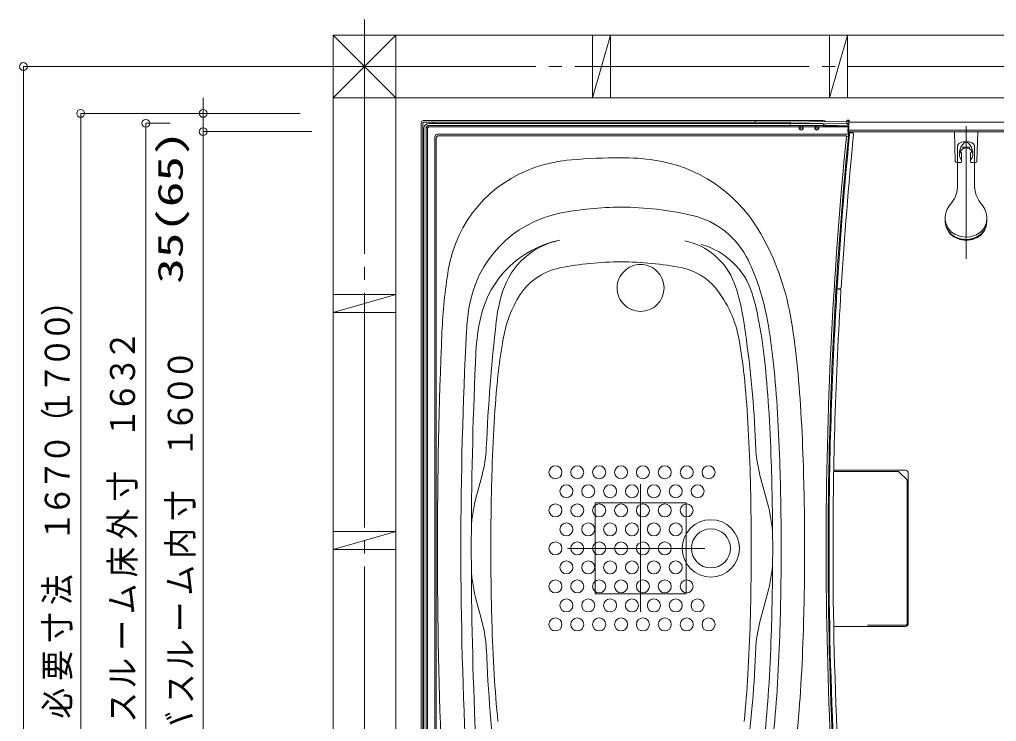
# Model space of a CAD drawing. Units: millimetres on the paper. Extents: x -305 to 305, y -152 to 152.
# Drawn here: x -185 to -110, y 39.8 to 93.7 of the extents above; entities that cross this region are included whole.
import ezdxf
from ezdxf.enums import TextEntityAlignment as Align

# ---------------------------------------------------------------- set-up
doc = ezdxf.new("R2010")
doc.units = ezdxf.units.MM
doc.linetypes.add('LONG_CHAIN', pattern=[21, 18, -1, 1, -1])
doc.linetypes.add('LONG_DOUBLE_CHAIN', pattern=[21.8, 18, -1, 0.6, -0.6, 0.6, -1])
doc.layers.add('0-0_0', color=7, linetype='Continuous', lineweight=9)
doc.layers.add('0-1_VIEW0001', color=7, linetype='Continuous', lineweight=9)
doc.styles.add('ＭＳ ゴシック', font='')
doc.styles.get('ＭＳ ゴシック').set_extended_font_data('MS Gothic')

# ---------------------------------------------------------------- blocks, each defined once
blk = doc.blocks.new('_ORIGIN')
at = {"layer": '0-0_0'}
blk.add_line((0, 0), (-1, 0), dxfattribs=at)
blk.add_circle((0, 0), 0.5, dxfattribs=at)

msp = doc.modelspace()

# ---------------------------------------------------------------- linework, layer by layer
at = {"layer": '0-1_VIEW0001', "linetype": 'LONG_CHAIN'}
for p, q in [((-158.518, 93.714), (-158.518, 13.561)), ((-163.373, 90.105), (-65.431, 90.105)), ((-112.318, 85.523), (-112.318, 75.33)), ((-137.318, 58.039), (-137.318, 48.233)), ((-132.393, 53.103), (-142.936, 53.103))]:
    msp.add_line(p, q, dxfattribs=at)
at = {"layer": '0-1_VIEW0001'}
for p, q in [((-156.118, 92.506), (-160.919, 87.705)), ((-160.918, 92.505), (-156.118, 87.704)), ((-160.918, 92.505), (-65.118, 92.504)), ((-160.918, 92.505), (-160.918, 14.905)), ((-156.118, 92.506), (-156.118, 14.905)), ((-141.018, 87.705), (-139.618, 92.505)), ((-141.018, 92.504), (-141.018, 87.704)), ((-139.618, 92.504), (-139.618, 87.704)), ((-122.818, 87.705), (-121.418, 92.505)), ((-122.818, 92.504), (-122.818, 87.704)), ((-121.418, 92.504), (-121.418, 87.704)), ((-163.158, 90.105), (-184.717, 90.105)), ((-184.717, 17.905), (-184.717, 89.505)), ((-170.917, 87.105), (-170.917, 87.705)), ((-160.919, 87.705), (-65.118, 87.704)), ((-163.458, 86.505), (-180.317, 86.505)), ((-177.778, 86.505), (-170.917, 86.505)), ((-170.917, 85.105), (-170.917, 86.505)), ((-180.317, 20.305), (-180.317, 85.905)), ((-173.458, 85.745), (-175.317, 85.745)), ((-154.166, 85.783), (-154.166, 53.103)), ((-154.038, 85.783), (-154.038, 53.103)), ((-128.518, 85.951), (-153.998, 85.951)), ((-128.598, 85.823), (-153.998, 85.823)), ((-153.558, 85.743), (-123.338, 85.743)), ((-153.558, 85.583), (-123.258, 85.583)), ((-153.543, 85.569), (-123.272, 85.569)), ((-153.318, 85.743), (-153.318, 85.823)), ((-125.838, 85.823), (-153.318, 85.823)), ((-153.198, 85.743), (-153.198, 85.823)), ((-128.518, 85.951), (-123.297, 85.951)), ((-128.518, 85.951), (-128.518, 85.903)), ((-128.518, 85.951), (-128.517, 85.902)), ((-128.47, 85.824), (-128.493, 85.846)), ((-121.318, 85.903), (-125.838, 85.824)), ((-125.838, 85.824), (-125.838, 85.666)), ((-123.272, 85.569), (-123.258, 85.583)), ((-123.272, 85.569), (-123.272, 85.563)), ((-123.258, 85.663), (-123.258, 85.583)), ((-123.181, 85.922), (-123.18, 85.871)), ((-123.178, 85.711), (-121.398, 85.741)), ((-123.178, 85.583), (-123.178, 85.711)), ((-123.178, 85.583), (-121.476, 85.612)), ((-123.178, 85.564), (-123.178, 85.583)), ((-123.135, 85.563), (-123.178, 85.562)), ((-123.135, 85.563), (-123.049, 85.564)), ((-123.049, 85.564), (-121.396, 85.592)), ((-121.478, 85.9), (-121.318, 85.903)), ((-121.478, 85.9), (-121.478, 85.739)), ((-121.472, 85.901), (-121.471, 85.944)), ((-121.431, 85.983), (-121.302, 85.983)), ((-121.398, 85.741), (-121.398, 85.679)), ((-121.318, 85.722), (-121.398, 85.728)), ((-121.318, 85.903), (-121.318, 85.742)), ((-71.318, 85.823), (-121.318, 85.823)), ((-121.318, 85.673), (-121.318, 85.742)), ((-121.318, 85.594), (-121.318, 85.673)), ((-121.318, 85.278), (-121.318, 85.594)), ((-121.305, 85.823), (-121.302, 85.983)), ((-175.317, 21.065), (-175.317, 85.145)), ((-162.558, 85.105), (-170.917, 85.105)), ((-170.917, 85.105), (-170.917, 73.286)), ((-153.958, 85.103), (-154.038, 85.103)), ((-154.038, 85.103), (-154.038, 21.103)), ((-153.958, 84.983), (-154.038, 84.983)), ((-153.958, 85.343), (-153.958, 53.103)), ((-153.798, 85.343), (-153.798, 53.103)), ((-153.783, 85.329), (-153.783, 53.103)), ((-153.678, 85.343), (-153.678, 53.103)), ((-153.558, 85.463), (-125.116, 85.463)), ((-152.918, 84.903), (-121.452, 84.903)), ((-152.81, 84.796), (-121.587, 84.796)), ((-124.839, 85.463), (-123.916, 85.463)), ((-123.639, 85.463), (-121.372, 85.463)), ((-123.212, 85.503), (-121.371, 85.503)), ((-121.499, 84.796), (-121.358, 84.702)), ((-121.076, 85.013), (-121.384, 85.016)), ((-121.372, 85.463), (-121.372, 84.983)), ((-121.371, 85.503), (-121.371, 85.463)), ((-71.338, 85.103), (-121.358, 85.103)), ((-121.318, 85.222), (-121.318, 85.278)), ((-71.438, 85.223), (-121.318, 85.223)), ((-121.318, 85.103), (-71.437, 85.103)), ((-113.218, 85.103), (-112.318, 85.103)), ((-113.144, 82.841), (-113.218, 85.103)), ((-170.917, 21.705), (-170.917, 84.505)), ((-170.917, 84.505), (-170.917, 83.905)), ((-153.118, 84.703), (-153.118, 53.103)), ((-153.01, 84.596), (-153.01, 53.103)), ((-112.978, 84.046), (-112.978, 80.811)), ((-111.658, 80.811), (-111.658, 84.042)), ((-112.668, 83.445), (-112.668, 82.804)), ((-112.578, 83.921), (-112.318, 83.921)), ((-112.578, 83.921), (-112.578, 83.775)), ((-112.578, 83.921), (-112.578, 83.851)), ((-112.578, 83.921), (-112.058, 83.921)), ((-112.058, 83.921), (-112.318, 83.921)), ((-112.058, 83.921), (-112.058, 83.775)), ((-112.058, 83.921), (-112.058, 83.851)), ((-111.968, 83.445), (-111.968, 82.804)), ((-113.024, 82.724), (-112.748, 82.724)), ((-111.888, 82.724), (-111.611, 82.724)), ((-113.918, 78.4), (-113.918, 78.215)), ((-110.718, 78.215), (-110.718, 78.4)), ((-122.045, 73.016), (-122.352, 73.019)), ((-122.029, 73.031), (-122.337, 73.028)), ((-160.918, 72.605), (-156.118, 72.605)), ((-156.117, 72.605), (-160.917, 71.205)), ((-160.918, 71.205), (-156.118, 71.205)), ((-149.486, 58.735), (-149.985, 56.844)), ((-128.149, 58.735), (-127.503, 56.285)), ((-119.898, 59.01), (-122.483, 59.01)), ((-122.481, 59.103), (-116.998, 59.103)), ((-119.898, 59.01), (-117.575, 59.01)), ((-116.758, 58.863), (-116.758, 53.103)), ((-116.831, 58.266), (-116.831, 53.103)), ((-127.652, 56.849), (-127.648, 56.835)), ((-160.918, 54.405), (-156.118, 54.405)), ((-156.117, 54.405), (-160.917, 53.005)), ((-160.918, 53.005), (-156.118, 53.005)), ((-154.166, 20.423), (-154.166, 53.103)), ((-154.038, 20.423), (-154.038, 53.103)), ((-153.958, 20.863), (-153.958, 53.103)), ((-153.798, 20.863), (-153.798, 53.103)), ((-153.783, 20.878), (-153.783, 53.103)), ((-153.678, 20.863), (-153.678, 53.103)), ((-153.118, 21.503), (-153.118, 53.103)), ((-153.01, 21.61), (-153.01, 53.103)), ((-116.831, 47.357), (-116.831, 53.103)), ((-116.758, 47.343), (-116.758, 53.103)), ((-128.149, 47.472), (-127.503, 49.922)), ((-149.485, 47.445), (-149.985, 49.341)), ((-122.481, 47.103), (-116.998, 47.103)), ((-119.898, 47.197), (-116.991, 47.197))]:
    msp.add_line(p, q, dxfattribs=at)
at = {"layer": '0-1_VIEW0001', "color": 4}
msp.add_line((-116.878, 58.379), (-117.462, 58.963), dxfattribs=at)
at = {"layer": '0-1_VIEW0001', "linetype": 'LONG_DOUBLE_CHAIN'}
for p, q in [((-140.818, 56.603), (-140.818, 49.603)), ((-133.818, 56.603), (-140.818, 56.603)), ((-133.818, 56.603), (-133.818, 49.603)), ((-133.818, 49.603), (-140.818, 49.603))]:
    msp.add_line(p, q, dxfattribs=at)
at = {"layer": '0-1_VIEW0001'}
for points in [[(-121.371, 85.503), (-121.358, 85.476), (-121.358, 84.702)], [(-111.491, 82.841), (-111.418, 85.103), (-112.318, 85.103)], [(-112.978, 84.046), (-112.865, 84.182), (-112.675, 84.287), (-112.523, 84.328), (-112.319, 84.347), (-112.087, 84.323), (-111.867, 84.244), (-111.752, 84.165), (-111.658, 84.042)], [(-112.842, 83.509), (-112.832, 83.548), (-112.793, 83.686), (-112.725, 83.901), (-112.622, 84.054), (-112.577, 84.121)], [(-112.058, 84.121), (-112.141, 84.221), (-112.244, 84.295), (-112.318, 84.312), (-112.392, 84.295), (-112.462, 84.25), (-112.577, 84.121)], [(-111.793, 83.509), (-111.804, 83.548), (-111.842, 83.686), (-111.91, 83.901), (-112.013, 84.054), (-112.058, 84.121)], [(-110.718, 78.4), (-110.777, 78.021), (-110.97, 77.645), (-111.172, 77.423), (-111.512, 77.191), (-112.026, 77.024), (-112.318, 77), (-112.751, 77.053), (-113.18, 77.221), (-113.434, 77.397), (-113.7, 77.695), (-113.891, 78.145), (-113.918, 78.4)], [(-110.718, 78.215), (-110.777, 77.837), (-110.97, 77.461), (-111.172, 77.239), (-111.512, 77.007), (-112.026, 76.839), (-112.318, 76.816), (-112.751, 76.868), (-113.18, 77.037), (-113.434, 77.213), (-113.7, 77.511), (-113.891, 77.961), (-113.918, 78.215)], [(-110.718, 78.196), (-110.777, 77.817), (-110.97, 77.442), (-111.172, 77.219), (-111.512, 76.987), (-112.026, 76.82), (-112.318, 76.797), (-112.751, 76.849), (-113.18, 77.018), (-113.434, 77.194), (-113.7, 77.491), (-113.891, 77.941), (-113.918, 78.196)], [(-110.776, 77.823), (-110.938, 77.461), (-111.222, 77.142), (-111.465, 76.975), (-111.827, 76.825), (-112.318, 76.757), (-112.8, 76.823), (-113.269, 77.035), (-113.532, 77.252), (-113.779, 77.606), (-113.86, 77.823)]]:
    msp.add_lwpolyline(points, dxfattribs=at)
at = {"layer": '0-1_VIEW0001', "color": 4}
msp.add_lwpolyline([(-116.878, 58.379), (-116.857, 58.354), (-116.847, 58.335), (-116.835, 58.299), (-116.831, 58.266)], dxfattribs=at)
at = {"layer": '0-1_VIEW0001'}
for centre, radius in [((-124.978, 85.383), 0.16), ((-123.778, 85.383), 0.16), ((-124.978, 85.383), 0.09), ((-123.778, 85.383), 0.09), ((-143.858, 58.943), 0.5), ((-142.178, 58.943), 0.5), ((-140.498, 58.943), 0.5), ((-138.818, 58.943), 0.5), ((-137.138, 58.943), 0.5), ((-135.458, 58.943), 0.5), ((-133.777, 58.943), 0.5), ((-132.097, 58.943), 0.5), ((-143.018, 57.483), 0.5), ((-141.338, 57.483), 0.5), ((-139.658, 57.483), 0.5), ((-137.978, 57.483), 0.5), ((-136.298, 57.483), 0.5), ((-134.618, 57.483), 0.5), ((-132.937, 57.483), 0.5), ((-143.858, 56.023), 0.5), ((-142.178, 56.023), 0.5), ((-140.498, 56.023), 0.5), ((-138.818, 56.023), 0.5), ((-137.138, 56.023), 0.5), ((-135.458, 56.023), 0.5), ((-133.778, 56.023), 0.5), ((-143.018, 54.563), 0.5), ((-141.338, 54.563), 0.5), ((-139.658, 54.563), 0.5), ((-137.978, 54.563), 0.5), ((-136.298, 54.563), 0.5), ((-134.618, 54.563), 0.5), ((-131.918, 53.103), 2.2), ((-131.918, 53.103), 1.5), ((-143.858, 53.103), 0.5), ((-142.178, 53.103), 0.5), ((-140.498, 53.103), 0.5), ((-138.818, 53.103), 0.5), ((-137.138, 53.103), 0.5), ((-135.458, 53.103), 0.5), ((-143.018, 51.643), 0.5), ((-141.338, 51.643), 0.5), ((-139.658, 51.643), 0.5), ((-137.978, 51.643), 0.5), ((-136.298, 51.643), 0.5), ((-134.618, 51.643), 0.5), ((-143.858, 50.183), 0.5), ((-142.178, 50.183), 0.5), ((-140.498, 50.183), 0.5), ((-138.818, 50.183), 0.5), ((-137.138, 50.183), 0.5), ((-135.458, 50.183), 0.5), ((-133.778, 50.183), 0.5), ((-143.018, 48.723), 0.5), ((-141.338, 48.723), 0.5), ((-139.658, 48.723), 0.5), ((-137.978, 48.723), 0.5), ((-136.298, 48.723), 0.5), ((-134.618, 48.723), 0.5), ((-134.618, 48.723), 0.5), ((-132.938, 48.723), 0.5), ((-143.858, 47.263), 0.5), ((-142.178, 47.263), 0.5), ((-140.498, 47.263), 0.5), ((-138.818, 47.263), 0.5), ((-137.138, 47.263), 0.5), ((-135.458, 47.263), 0.5), ((-133.777, 47.263), 0.5), ((-132.097, 47.263), 0.5)]:
    msp.add_circle(centre, radius, dxfattribs=at)
at = {"layer": '0-1_VIEW0001', "linetype": 'LONG_DOUBLE_CHAIN'}
msp.add_circle((-137.318, 73.103), 1.8, dxfattribs=at)
at = {"layer": '0-1_VIEW0001'}
for centre, radius, start, end in [((-153.998, 85.783), 0.168, 90, 180.00001), ((-153.998, 85.783), 0.04, 90, 180.00001), ((-153.558, 85.343), 0.4, 90, 180), ((-153.558, 85.343), 0.24, 90, 180.00001), ((-153.543, 85.329), 0.24, 90, 180.00001), ((-128.598, 85.903), 0.08, 270, 0), ((-128.437, 85.903), 0.08, 181.01715, 270), ((-123.338, 85.663), 0.08, 0, 90), ((-123.297, 85.703), 0.248, 42.85141, 90), ((-123.212, 85.563), 0.06, 180, 270), ((-121.478, 85.692), 0.08, 270.96524, 0), ((-121.478, 85.679), 0.08, 270.96524, 0), ((-121.431, 85.943), 0.04, 90, 179), ((-121.398, 85.672), 0.08, 270.96524, 0), ((-153.558, 85.343), 0.12, 90, 180.00001), ((-152.918, 84.703), 0.2, 90, 180), ((-152.81, 84.596), 0.2, 90, 180), ((197.882, 53.103), 320.727, 174.31329, 176.41812), ((197.882, 53.103), 320.42, 174.30831, 176.4142), ((-121.587, 84.716), 0.08, 354.34874, 90), ((-121.452, 84.983), 0.08, 270, 0), ((-121.438, 85.393), 0.12, 270.91362, 0), ((-121.438, 85.34), 0.12, 270.91362, 0), ((-121.438, 85.221), 0.12, 271, 0), ((-121.386, 84.896), 0.12, 354.31329, 89.5), ((-121.077, 84.893), 0.12, 354.30831, 89.5), ((197.882, 53.103), 320.95, 174.34874, 180), ((197.882, 53.103), 320.8, 174.34726, 180), ((-112.318, 83.327), 0.518, 120.12781, 227.49336), ((-112.318, 83.681), 0.422, 186.69219, 213.9645), ((-112.538, 83.851), 0.04, 179.99901, 293.66901), ((-112.318, 83.349), 0.508, 66.33, 113.668), ((-112.098, 83.851), 0.04, 246.33, 359.99899), ((-112.318, 83.327), 0.518, 312.50664, 59.8722), ((-112.318, 83.681), 0.422, 326.0355, 353.30781), ((-141.581, 70.984), 12, 94.95444, 108.46728), ((-138.818, 39.103), 44, 89.99999, 94.95444), ((-138.818, 65.503), 17.6, 81.67971, 90), ((-137.891, 71.836), 11.2, 31.16034, 81.67971), ((-113.024, 82.844), 0.12, 181.85924, 263.59563), ((-112.748, 82.804), 0.08, 270, 0), ((-111.888, 82.804), 0.08, 179.99999, 270), ((-111.611, 82.844), 0.12, 276.40458, 358.14077), ((-142.215, 72.881), 10, 108.46728, 170.71873), ((-114.984, 80.891), 2, 317.34318, 357.6964), ((-109.651, 80.891), 2, 182.30366, 222.65686), ((-112.218, 78.435), 1.7, 139.64678, 181.19028), ((-112.417, 78.435), 1.7, 358.80972, 40.3532), ((-141.803, 70.207), 8.8, 101.32804, 171.15395), ((-138.818, 55.303), 24, 90.00001, 101.32804), ((-138.818, 55.303), 24, 76.84989, 89.99999), ((-134.813, 72.442), 6.4, 25.55599, 76.84989), ((-144.737, 67.696), 19.2, 11.00864, 31.16034), ((-141.99, 69.118), 7.8, 101.29342, 167.16152), ((-142.382, 71.079), 5.8, 101.30119, 162.46615), ((-134.987, 71.637), 5.2, 20.76615, 78.24482), ((-134.097, 71.016), 5.6, 17.32322, 75.13371), ((-138.818, 51.103), 24, 90.00001, 101.29342), ((-138.818, 51.103), 24, 78.7065, 89.99999), ((-144.737, 67.696), 17.4, 11.00864, 25.55599), ((-112.608, 68.042), 40, 170.71873, 177.6217), ((-142.578, 69.931), 4.8, 101.29342, 149.17082), ((-134.979, 70.324), 4.4, 39.15375, 78.7065), ((-126.038, 74.534), 0.4, 184.46931, 184.50491), ((-126.038, 74.534), 0.4, 184.46931, 184.50491), ((-136.87, 69.274), 11.6, 162.16474, 173.82697), ((-138.413, 67.573), 8.8, 10.07233, 38.92663), ((-141.346, 69.226), 12, 9.45382, 20.76615), ((197.882, 53.103), 320.727, 176.46275, 180), ((197.882, 53.103), 320.42, 176.45984, 180), ((-122.353, 72.899), 0.12, 356.46275, 89.5), ((-122.338, 73.148), 0.12, 270.5, 356.41812), ((-122.046, 72.896), 0.12, 356.45984, 89.5), ((-122.03, 73.151), 0.12, 270.5, 356.4142), ((-138.415, 67.542), 9.6, 149.65551, 172.25739), ((-144.738, 67.696), 16.747, 11.00864, 17.32322), ((-133.108, 68.854), 17.6, 171.15395, 176.99943), ((-167.51, 63.266), 42.4, 6.27211, 11.00864), ((-134.381, 67.401), 15.6, 167.22256, 177.09528), ((-207.242, 58.254), 78.803, 3.31712, 9.45382), ((-167.511, 63.266), 39.947, 6.27211, 11.00864), ((-167.51, 63.266), 40.6, 6.27211, 11.00864), ((-10.494, 54.782), 138.804, 173.48917, 177.49565), ((247.082, 53.103), 400, 177.6217, 180), ((169.482, 53.103), 320.6, 177.01914, 180), ((-167.459, 62.413), 38.3, 5.96919, 10.07234), ((-110.177, 62.413), 38.3, 170.3464, 174.03081), ((169.482, 53.103), 319.8, 177.29578, 179.7797), ((-207.272, 58.896), 79.947, 3.62323, 6.27211), ((-207.271, 58.896), 80.6, 3.62323, 6.27211), ((-207.271, 58.896), 82.4, 3.62323, 6.27211), ((-70.394, 58.254), 78.3, 174.03081, 176.68288), ((-207.242, 58.254), 78.3, 3.31712, 5.96919), ((-267.152, 55.104), 139.947, 1.91139, 3.62323), ((-267.151, 55.104), 140.6, 1.91139, 3.62323), ((-267.151, 55.104), 142.4, 1.91139, 3.62322), ((-10.494, 54.782), 138.3, 176.68288, 178.39679), ((-267.141, 54.782), 138.3, 1.60321, 3.31712), ((-267.136, 54.746), 138.8, 2.51886, 3.35194), ((-159.156, 61.284), 10, 345.23097, 357.49566), ((-118.48, 61.285), 10, 182.51885, 194.76903), ((-327.119, 53.103), 199.947, 0, 1.9155), ((-327.118, 53.103), 200.6, 0, 1.91139), ((-327.118, 53.103), 202.4, 0, 1.91139), ((49.482, 53.103), 198.3, 178.39679, 180), ((-327.118, 53.103), 198.3, 0, 1.60321), ((-116.998, 58.863), 0.24, 0, 90), ((-140.315, 54.294), 10, 165.23097, 179.7797), ((-137.173, 53.736), 10, 0.19076, 14.76903), ((169.482, 53.103), 319.8, 179.7797, 180), ((247.082, 53.103), 400, 180, 182.3783), ((169.482, 53.103), 320.6, 180, 182.98086), ((169.482, 53.103), 319.8, 180, 180.22441), ((49.482, 53.103), 198.3, 180, 181.60321), ((-327.118, 53.103), 198.3, 358.39679, 0), ((-327.119, 53.103), 199.947, 358.0845, 0), ((-327.118, 53.103), 200.6, 358.08861, 0), ((-327.118, 53.103), 202.4, 358.08861, 0), ((197.882, 53.103), 320.95, 180, 185.65126), ((197.882, 53.103), 320.8, 180, 185.65274), ((197.882, 53.103), 320.727, 180, 185.68671), ((197.882, 53.103), 320.42, 180, 185.69169), ((169.482, 53.103), 319.8, 180.22441, 182.70422), ((-140.315, 51.89), 10, 180.22441, 194.76842), ((-137.173, 52.471), 10, 345.23097, 359.80924), ((-159.155, 44.896), 10, 2.5145, 14.76842), ((-10.494, 51.425), 138.3, 181.60321, 183.31712), ((-267.141, 51.425), 138.3, 356.68288, 358.39679), ((-118.48, 44.921), 10, 165.23097, 177.48114), ((-116.998, 47.343), 0.24, 270, 0), ((-116.991, 47.357), 0.16, 270, 0), ((-267.152, 51.102), 139.947, 356.37678, 358.08861), ((-267.151, 51.102), 140.6, 356.37678, 358.08861), ((-267.151, 51.102), 142.4, 356.37678, 358.08861), ((-10.494, 51.425), 138.804, 182.5145, 186.51083), ((-267.136, 51.461), 138.8, 356.64806, 357.48115), ((-70.394, 47.953), 78.3, 183.31712, 185.96919), ((-207.242, 47.953), 78.803, 350.54618, 356.68288), ((-207.242, 47.953), 78.3, 354.03081, 356.68288), ((-207.272, 47.31), 79.947, 353.72789, 356.37678), ((-207.271, 47.31), 80.6, 353.72789, 356.37678), ((-207.271, 47.31), 82.4, 353.72789, 356.37678)]:
    msp.add_arc(centre, radius, start, end, dxfattribs=at)
at = {"layer": '0-1_VIEW0001', "color": 4}
msp.add_arc((-117.575, 58.85), 0.16, 45.00001, 90, dxfattribs=at)

# ---------------------------------------------------------------- block references
at = {"layer": '0-1_VIEW0001', "xscale": 0.6, "yscale": 0.6}
for p, rotation in [((-184.717, 90.105), 90), ((-170.917, 86.505), 270), ((-180.317, 86.505), 90), ((-175.317, 85.745), 90), ((-170.917, 85.105), 90), ((-170.917, 85.105), 90)]:
    msp.add_blockref('_ORIGIN', p, dxfattribs=dict(at, rotation=rotation))

# ---------------------------------------------------------------- texts
at = {"layer": '0-1_VIEW0001', "style": 'ＭＳ ゴシック'}
for s, width, p in [('35(65)', 1.5, (-171.903, 73.427)), ('）', 0.9, (-180.583, 70.947)), ('０', 0.9, (-180.583, 68.959)), ('２', 0.9, (-175.572, 67.499)), ('０', 0.9, (-180.583, 66.971)), ('０', 0.9, (-171.132, 66.022)), ('７', 0.9, (-180.583, 64.983)), ('３', 0.9, (-175.572, 65.511)), ('６', 0.9, (-175.572, 63.523)), ('０', 0.9, (-171.132, 64.034)), ('１', 0.9, (-180.583, 62.995)), ('（', 0.9, (-180.583, 61.541)), ('６', 0.9, (-171.132, 62.046)), ('１', 0.9, (-175.572, 61.535)), ('１', 0.9, (-171.132, 60.058)), ('０', 0.9, (-180.583, 59.553)), ('７', 0.9, (-180.583, 57.565)), ('寸', 0.9, (-175.572, 56.695)), ('６', 0.9, (-180.583, 55.577)), ('寸', 0.9, (-171.132, 55.218)), ('外', 0.9, (-175.572, 53.787)), ('１', 0.9, (-180.583, 53.589)), ('内', 0.9, (-171.132, 52.31)), ('床', 0.9, (-175.572, 50.879)), ('法', 0.9, (-180.583, 48.749)), ('ム', 0.9, (-171.132, 49.47)), ('ム', 0.9, (-175.572, 48.039)), ('ー', 0.9, (-171.132, 46.676)), ('寸', 0.9, (-180.583, 45.841)), ('ー', 0.9, (-175.572, 45.245)), ('ル', 0.9, (-171.132, 43.768)), ('要', 0.9, (-180.583, 42.933)), ('ル', 0.9, (-175.572, 42.337)), ('ス', 0.9, (-171.132, 41.144)), ('必', 0.9, (-180.583, 40.025)), ('ス', 0.9, (-175.572, 39.713)), ('バ', 0.9, (-171.132, 38.236))]:
    msp.add_text(s, height=1.921, rotation=90, dxfattribs=dict(at, width=width)).set_placement(p, align=Align.BOTTOM_LEFT)

doc.saveas('drawing.dxf')
